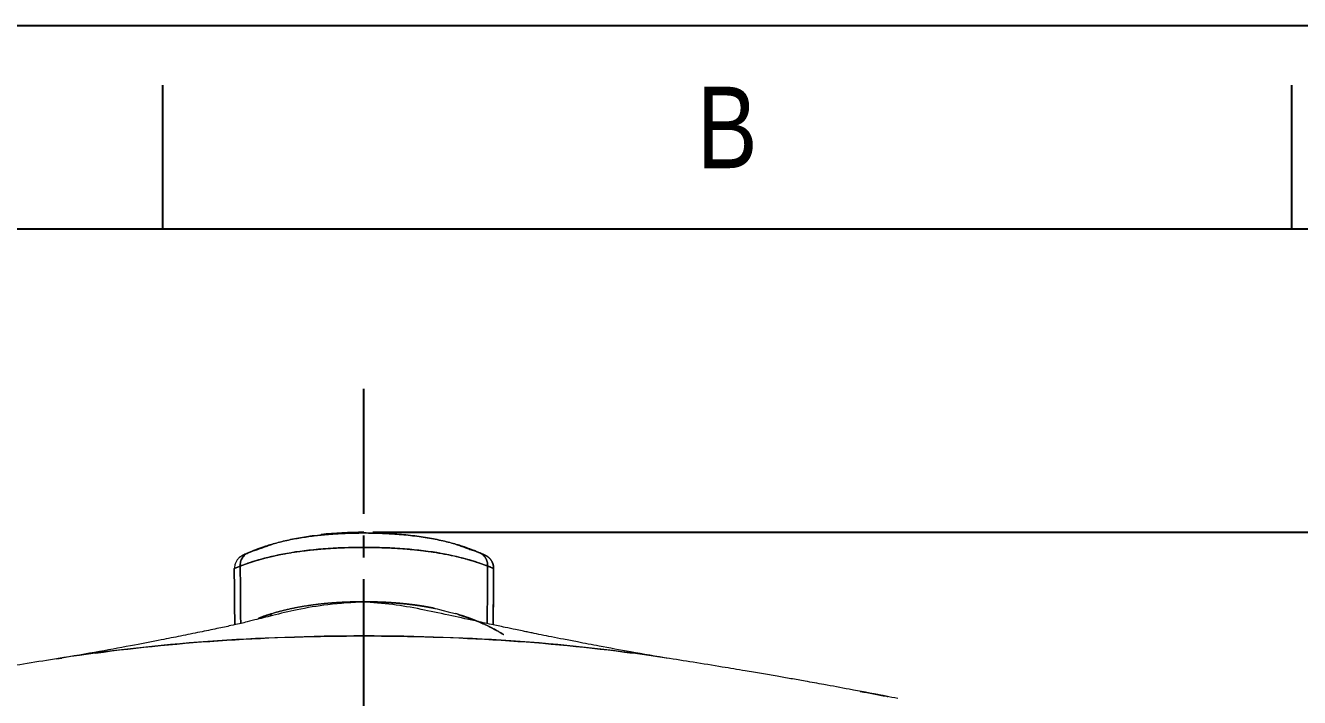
# Model space of a CAD drawing. Header units: inches. Extents: x 1105 to 1525, y -292 to 302.
# Drawn here: x 1187.7 to 1276.1, y 255.6 to 302.2 of the extents above; entities that cross this region are included whole.
import ezdxf

# ---------------------------------------------------------------- set-up
doc = ezdxf.new("R2010")
doc.units = ezdxf.units.IN
doc.header["$LTSCALE"] = 2.42
doc.header["$MEASUREMENT"] = 0
doc.header["$PDMODE"] = 3
doc.header["$PDSIZE"] = 0.3125
doc.linetypes.add('CENTER2', pattern=[1.125, 0.75, -0.125, 0.125, -0.125])
doc.layers.get('0').update_dxf_attribs({"linetype": 'CONTINUOUS'})
doc.layers.get('Defpoints').update_dxf_attribs({"linetype": 'CONTINUOUS'})
doc.layers.add('CENTER', color=1, linetype='CENTER2')
doc.layers.add('FORM', color=7, linetype='CONTINUOUS')
doc.layers.add('DIM', color=3, linetype='CONTINUOUS', lineweight=18)
doc.styles.get("Standard").update_dxf_attribs({"font": 'arial.ttf', "width": 0.8})
doc.dimstyles.new('ISO-25', dxfattribs={"dimtxt": 5, "dimasz": 2.5, "dimexe": 1.25, "dimexo": 0.625, "dimgap": 2, "dimtad": 1, "dimtih": 1, "dimtoh": 1, "dimdec": 1, "dimdsep": 46, "dimtxsty": 'Standard', "dimcen": 0, "dimclrd": 3, "dimclre": 3, "dimclrt": 4, "dimadec": 0, "dimazin": 0, "dimtfac": 1, "dimtdec": 1, "dimtmove": 0, "dimatfit": 3, "dimfxl": 1, "dimarcsym": 0})

# ---------------------------------------------------------------- blocks, each defined once
blk = doc.blocks.new('*D2')
at = {"layer": 'Defpoints', "color": 0, "transparency": 16777216}
for p in [(1211.2, 267.02), (1309.638, 267.02), (1211.2, 196.619)]:
    blk.add_point(p, dxfattribs=at)
at = {"layer": 'DIM', "color": 3, "lineweight": -2, "transparency": 16777216}
for p, q in [((1211.825, 267.02), (1310.888, 267.02)), ((1309.638, 262.02), (1309.638, 236.372)), ((1309.638, 201.619), (1309.638, 227.267)), ((1211.825, 196.619), (1310.888, 196.619))]:
    blk.add_line(p, q, dxfattribs=at)
at = {"layer": 'DIM', "color": 3, "transparency": 16777216}
for points in [[(1308.805, 262.02), (1310.472, 262.02), (1309.638, 267.02)], [(1308.805, 201.619), (1310.472, 201.619), (1309.638, 196.619)]]:
    blk.add_solid(points, dxfattribs=at)
at = {"layer": 'DIM', "color": 4, "transparency": 16777216, "insert": (1309.638, 231.819), "char_height": 5, "attachment_point": 5}
blk.add_mtext('70.4', dxfattribs=at)

msp = doc.modelspace()

# ---------------------------------------------------------------- linework, layer by layer
at = {"linetype": 'Continuous', "lineweight": 18}
for p, q in [((1202.209, 264.513), (1202.201, 264.51)), ((1202.201, 264.51), (1202.205, 264.512)), ((1220.196, 264.512), (1220.201, 264.509)), ((1220.201, 264.509), (1220.196, 264.512))]:
    msp.add_line(p, q, dxfattribs=at)
for points, degree in [([(1211.2, 267.02), (1210.159, 267.02), (1209.168, 266.968), (1208.228, 266.863)], 3), ([(1203.601, 265.744), (1204.89, 266.207)], 1), ([(1204.694, 266.149), (1204.663, 266.138)], 1), ([(1217.51, 266.208), (1218.8, 265.744)], 1), ([(1217.585, 266.186), (1217.684, 266.157), (1217.782, 266.126), (1217.879, 266.095)], 3), ([(1217.738, 266.139), (1217.706, 266.149)], 1), ([(1203.113, 265.557), (1202.528, 265.28), (1202.544, 265.261)], 2), ([(1202.771, 265.412), (1202.771, 265.413), (1202.788, 265.421)], 2), ([(1204.347, 266.038), (1203.943, 265.904), (1203.552, 265.756), (1203.175, 265.593)], 3), ([(1203.175, 265.594), (1203.324, 265.658), (1203.476, 265.72), (1203.63, 265.78)], 3), ([(1218.516, 265.876), (1218.363, 265.933), (1218.209, 265.987), (1218.052, 266.039)], 3), ([(1202.615, 264.675), (1202.342, 264.571), (1202.201, 264.509), (1202.201, 264.51)], 3), ([(1202.235, 260.6), (1202.223, 261.903), (1202.212, 263.206), (1202.201, 264.51)], 3), ([(1202.201, 264.51), (1202.212, 263.206), (1202.223, 261.903), (1202.235, 260.6)], 3), ([(1202.574, 264.659), (1202.612, 264.674), (1202.652, 264.689), (1202.695, 264.705)], 3), ([(1202.615, 264.675), (1202.626, 263.348), (1202.637, 262.021), (1202.648, 260.694)], 3), ([(1202.648, 260.694), (1202.637, 262.021), (1202.626, 263.348), (1202.615, 264.675)], 3), ([(1219.704, 264.706), (1219.818, 264.663), (1219.913, 264.626), (1219.988, 264.596)], 3), ([(1219.751, 260.685), (1219.762, 262.015), (1219.773, 263.345), (1219.784, 264.675)], 3), ([(1219.784, 264.675), (1219.773, 263.345), (1219.762, 262.015), (1219.751, 260.685)], 3), ([(1220.201, 264.509), (1220.201, 264.509), (1220.059, 264.571), (1219.784, 264.675)], 3), ([(1220.187, 264.656), (1220.166, 264.816), (1220.089, 264.968)], 2), ([(1220.166, 260.596), (1220.201, 264.541)], 1), ([(1220.201, 264.509), (1220.189, 263.205), (1220.178, 261.9), (1220.166, 260.596)], 3), ([(1204.696, 261.312), (1204.396, 261.207), (1204.119, 261.104), (1203.864, 261.002)], 3), ([(1204.621, 261.31), (1204.375, 261.233), (1204.13, 261.15), (1203.888, 261.061)], 3), ([(1204.877, 261.388), (1204.791, 261.362), (1204.706, 261.337), (1204.621, 261.31)], 3), ([(1217.78, 261.31), (1217.696, 261.336), (1217.611, 261.362), (1217.525, 261.387)], 3), ([(1218.797, 260.897), (1218.479, 261.032), (1218.122, 261.166), (1217.725, 261.304)], 3), ([(1218.724, 260.981), (1218.413, 261.101), (1218.098, 261.21), (1217.78, 261.31)], 3), ([(1211.201, 259.822), (1203.754, 259.822), (1196.766, 259.313), (1190.236, 258.294)], 3), ([(1192.574, 258.635), (1198.497, 259.436), (1204.715, 259.822), (1211.201, 259.822)], 3), ([(1211.201, 259.822), (1217.686, 259.822), (1223.904, 259.436), (1229.826, 258.635)], 3), ([(1232.194, 258.29), (1225.656, 259.311), (1218.658, 259.822), (1211.201, 259.822)], 3), ([(1189.876, 258.238), (1189.995, 258.257), (1190.116, 258.276), (1190.236, 258.294)], 3), ([(1248.236, 255.485), (1247.699, 255.592), (1247.156, 255.696), (1246.607, 255.799)], 3)]:
    msp.add_open_spline(points, degree=degree, dxfattribs=at)
for points, knots in [([(1203.175, 265.593), (1203.179, 265.595), (1203.188, 265.599), (1203.202, 265.605), (1203.216, 265.611), (1203.23, 265.617), (1203.245, 265.623), (1203.26, 265.63), (1203.275, 265.636), (1203.29, 265.642), (1203.306, 265.649), (1203.321, 265.656), (1203.337, 265.662), (1203.353, 265.669), (1203.37, 265.676), (1203.387, 265.683), (1203.404, 265.69), (1203.421, 265.697), (1203.438, 265.704), (1203.456, 265.711), (1203.474, 265.718), (1203.492, 265.726), (1203.51, 265.733), (1203.529, 265.741), (1203.548, 265.748), (1203.567, 265.756), (1203.587, 265.763), (1203.606, 265.771), (1203.626, 265.779), (1203.646, 265.787), (1203.667, 265.795), (1203.688, 265.803), (1203.709, 265.811), (1203.73, 265.819), (1203.751, 265.827), (1203.773, 265.836), (1203.795, 265.844), (1203.818, 265.852), (1203.84, 265.861), (1203.863, 265.869), (1203.886, 265.878), (1203.909, 265.886), (1203.933, 265.895), (1203.957, 265.904), (1203.981, 265.912), (1204.006, 265.921), (1204.031, 265.93), (1204.056, 265.939), (1204.081, 265.948), (1204.107, 265.957), (1204.132, 265.966), (1204.159, 265.975), (1204.185, 265.984), (1204.212, 265.993), (1204.239, 266.002), (1204.266, 266.012), (1204.294, 266.021), (1204.322, 266.03), (1204.35, 266.039), (1204.497, 266.088), (1204.777, 266.175), (1205.222, 266.3), (1205.711, 266.421), (1206.204, 266.526), (1206.685, 266.616), (1207.142, 266.69), (1207.613, 266.756), (1208.098, 266.813), (1208.459, 266.848), (1208.687, 266.868), (1208.776, 266.875), (1208.865, 266.882), (1208.954, 266.889), (1209.043, 266.895), (1209.132, 266.901), (1209.221, 266.907), (1209.311, 266.913), (1209.4, 266.918), (1209.49, 266.923), (1209.579, 266.928), (1209.669, 266.932), (1209.759, 266.936), (1209.849, 266.94), (1209.939, 266.944), (1210.028, 266.947), (1210.118, 266.95), (1210.208, 266.953), (1210.299, 266.956), (1210.389, 266.958), (1210.479, 266.96), (1210.569, 266.962), (1210.659, 266.963), (1210.749, 266.965), (1210.839, 266.966), (1210.93, 266.967), (1211.02, 266.967), (1211.11, 266.968), (1211.17, 266.968), (1211.2, 266.968)], [0, 0, 0, 0, 0.004021, 0.008047, 0.012079, 0.016117, 0.020161, 0.02421, 0.028266, 0.032328, 0.036396, 0.04047, 0.044552, 0.04864, 0.052735, 0.056837, 0.060946, 0.065063, 0.069187, 0.073319, 0.077458, 0.081605, 0.085761, 0.089924, 0.094096, 0.098276, 0.102465, 0.106663, 0.11087, 0.115086, 0.119311, 0.123545, 0.127789, 0.132043, 0.136306, 0.14058, 0.144863, 0.149157, 0.153461, 0.157776, 0.162102, 0.166439, 0.170787, 0.175146, 0.179516, 0.183898, 0.188292, 0.192698, 0.197116, 0.201547, 0.205989, 0.210445, 0.214913, 0.219394, 0.223888, 0.228396, 0.232917, 0.237451, 0.242, 0.246563, 0.30782, 0.369685, 0.432633, 0.497175, 0.548016, 0.598413, 0.648577, 0.69872, 0.749048, 0.757895, 0.766721, 0.775527, 0.784314, 0.793082, 0.801833, 0.810566, 0.819284, 0.827986, 0.836674, 0.845349, 0.85401, 0.862659, 0.871297, 0.879924, 0.888541, 0.897149, 0.905749, 0.914341, 0.922926, 0.931505, 0.940078, 0.948647, 0.957212, 0.965773, 0.974332, 0.982889, 0.991445, 1, 1, 1, 1]), ([(1211.2, 266.968), (1210.761, 266.968), (1210.32, 266.959), (1209.667, 266.933), (1209.45, 266.922), (1209.021, 266.894), (1208.596, 266.863), (1208.181, 266.821), (1207.773, 266.775), (1207.572, 266.75), (1206.982, 266.668), (1206.604, 266.604), (1205.889, 266.462), (1205.552, 266.384), (1204.927, 266.22), (1204.639, 266.134), (1204.118, 265.964), (1203.885, 265.879), (1203.482, 265.723), (1203.311, 265.652), (1203.175, 265.594)], [0, 0, 0, 0, 0.125, 0.125, 0.1875, 0.1875, 0.25, 0.3125, 0.3125, 0.375, 0.375, 0.5, 0.5, 0.625, 0.625, 0.75, 0.75, 0.875, 0.875, 1, 1, 1, 1]), ([(1206.364, 266.572), (1206.522, 266.604), (1206.847, 266.666), (1207.179, 266.721), (1207.461, 266.764), (1207.573, 266.78), (1207.686, 266.796)], [0, 0, 0, 0, 0.368737, 0.750453, 0.750453, 1, 1, 1, 1]), ([(1211.2, 266.968), (1211.216, 266.968), (1211.246, 266.968), (1211.291, 266.968), (1211.336, 266.967), (1211.381, 266.967), (1211.426, 266.967), (1211.471, 266.967), (1211.516, 266.966), (1211.561, 266.966), (1211.606, 266.965), (1211.652, 266.965), (1211.697, 266.964), (1211.742, 266.963), (1211.787, 266.963), (1211.832, 266.962), (1211.877, 266.961), (1211.922, 266.96), (1211.967, 266.959), (1212.012, 266.958), (1212.057, 266.957), (1212.102, 266.956), (1212.147, 266.954), (1212.192, 266.953), (1212.237, 266.952), (1212.282, 266.95), (1212.327, 266.949), (1212.372, 266.947), (1212.417, 266.945), (1212.462, 266.944), (1212.507, 266.942), (1212.552, 266.94), (1212.597, 266.938), (1212.641, 266.936), (1212.686, 266.934), (1212.731, 266.932), (1212.776, 266.93), (1212.821, 266.928), (1212.866, 266.925), (1212.91, 266.923), (1212.955, 266.92), (1213, 266.918), (1213.045, 266.915), (1213.089, 266.913), (1213.134, 266.91), (1213.179, 266.907), (1213.223, 266.904), (1213.268, 266.901), (1213.313, 266.898), (1213.357, 266.895), (1213.402, 266.892), (1213.446, 266.889), (1213.491, 266.886), (1213.535, 266.882), (1213.58, 266.879), (1213.624, 266.875), (1213.669, 266.872), (1213.713, 266.868), (1213.757, 266.864), (1213.997, 266.844), (1214.425, 266.801), (1215.025, 266.725), (1215.604, 266.636), (1216.16, 266.534), (1216.687, 266.421), (1217.176, 266.3), (1217.622, 266.176), (1217.911, 266.086), (1218.073, 266.032), (1218.125, 266.015), (1218.177, 265.997), (1218.227, 265.98), (1218.276, 265.963), (1218.324, 265.947), (1218.371, 265.93), (1218.417, 265.913), (1218.462, 265.897), (1218.506, 265.881), (1218.549, 265.865), (1218.592, 265.849), (1218.633, 265.834), (1218.673, 265.818), (1218.713, 265.803), (1218.751, 265.788), (1218.789, 265.773), (1218.826, 265.759), (1218.862, 265.745), (1218.897, 265.731), (1218.931, 265.717), (1218.964, 265.703), (1218.996, 265.69), (1219.028, 265.677), (1219.059, 265.664), (1219.088, 265.652), (1219.117, 265.64), (1219.145, 265.628), (1219.173, 265.616), (1219.199, 265.605), (1219.216, 265.598), (1219.225, 265.594)], [0, 0, 0, 0, 0.004278, 0.008556, 0.012834, 0.017113, 0.021392, 0.025671, 0.02995, 0.03423, 0.038511, 0.042792, 0.047075, 0.051358, 0.055642, 0.059927, 0.064214, 0.068501, 0.07279, 0.077081, 0.081373, 0.085666, 0.089962, 0.094259, 0.098558, 0.102859, 0.107162, 0.111467, 0.115775, 0.120085, 0.124397, 0.128712, 0.133029, 0.13735, 0.141673, 0.145999, 0.150328, 0.15466, 0.158996, 0.163334, 0.167676, 0.172022, 0.176371, 0.180724, 0.185081, 0.189442, 0.193806, 0.198175, 0.202548, 0.206925, 0.211307, 0.215693, 0.220084, 0.224479, 0.22888, 0.233285, 0.237695, 0.24211, 0.246531, 0.250956, 0.313801, 0.376454, 0.43932, 0.502813, 0.567327, 0.630268, 0.692145, 0.753434, 0.761957, 0.770432, 0.778859, 0.78724, 0.795576, 0.803868, 0.812118, 0.820326, 0.828494, 0.836622, 0.844712, 0.852764, 0.860781, 0.868762, 0.876709, 0.884622, 0.892504, 0.900354, 0.908174, 0.915965, 0.923728, 0.931463, 0.939172, 0.946855, 0.954514, 0.962149, 0.969761, 0.977352, 0.984921, 0.99247, 1, 1, 1, 1]), ([(1219.225, 265.594), (1219.156, 265.623), (1219.08, 265.656), (1218.909, 265.726), (1218.816, 265.763), (1218.514, 265.88), (1218.281, 265.964), (1217.76, 266.135), (1217.471, 266.22), (1216.846, 266.384), (1216.51, 266.462), (1215.795, 266.604), (1215.418, 266.668), (1214.828, 266.75), (1214.627, 266.776), (1214.219, 266.821), (1213.804, 266.863), (1213.379, 266.894), (1212.95, 266.922), (1212.734, 266.933), (1212.08, 266.959), (1211.64, 266.968), (1211.2, 266.968)], [0, 0, 0, 0, 0.0625, 0.0625, 0.125, 0.125, 0.25, 0.25, 0.375, 0.375, 0.5, 0.5, 0.625, 0.625, 0.6875, 0.6875, 0.75, 0.8125, 0.8125, 0.875, 0.875, 1, 1, 1, 1]), ([(1202.565, 265.275), (1202.508, 265.226), (1202.407, 265.119), (1202.293, 264.927), (1202.224, 264.719), (1202.209, 264.577), (1202.209, 264.506)], [0, 0, 0, 0, 0.252633, 0.507317, 0.758202, 1, 1, 1, 1]), ([(1203.023, 265.51), (1202.995, 265.491), (1202.969, 265.471), (1202.907, 265.418), (1202.873, 265.384), (1202.811, 265.31), (1202.782, 265.27), (1202.731, 265.187), (1202.709, 265.143), (1202.671, 265.052), (1202.656, 265.005), (1202.632, 264.911), (1202.624, 264.863), (1202.615, 264.768), (1202.614, 264.721), (1202.615, 264.675)], [0, 0, 0, 0, 0.107192, 0.107192, 0.255994, 0.255994, 0.404795, 0.404795, 0.553596, 0.553596, 0.702397, 0.702397, 0.851199, 0.851199, 1, 1, 1, 1]), ([(1202.615, 264.675), (1202.614, 264.721), (1202.615, 264.768), (1202.624, 264.863), (1202.632, 264.911), (1202.656, 265.005), (1202.671, 265.052), (1202.709, 265.143), (1202.731, 265.187), (1202.782, 265.27), (1202.811, 265.31), (1202.852, 265.359), (1202.862, 265.37), (1202.872, 265.381)], [0, 0, 0, 0, 0.188151, 0.188151, 0.376302, 0.376302, 0.564453, 0.564453, 0.752604, 0.752604, 0.940755, 0.940755, 1, 1, 1, 1]), ([(1211.2, 265.968), (1210.242, 265.968), (1208.324, 265.902), (1205.758, 265.58), (1203.755, 265.095), (1202.901, 264.784), (1202.615, 264.675)], [0, 0, 0, 0, 0.25, 0.5, 0.75, 1, 1, 1, 1]), ([(1203.175, 265.594), (1203.082, 265.554), (1203.005, 265.519), (1202.883, 265.464), (1202.838, 265.444), (1202.783, 265.418), (1202.773, 265.413), (1202.782, 265.418), (1202.792, 265.422), (1202.806, 265.429)], [0, 0, 0, 0, 0.280072, 0.280072, 0.560145, 0.560145, 0.840217, 0.840217, 1, 1, 1, 1]), ([(1202.905, 265.475), (1202.937, 265.489), (1202.975, 265.506), (1203.061, 265.544), (1203.11, 265.566), (1203.165, 265.589)], [0, 0, 0, 0, 0.501263, 0.501263, 1, 1, 1, 1]), ([(1203.834, 265.858), (1203.898, 265.881), (1203.962, 265.905), (1204.149, 265.972), (1204.273, 266.014), (1204.398, 266.055)], [0, 0, 0, 0, 0.344889, 0.344889, 1, 1, 1, 1]), ([(1219.784, 264.675), (1219.498, 264.784), (1218.644, 265.096), (1216.641, 265.58), (1214.075, 265.902), (1212.159, 265.968), (1211.2, 265.968)], [0, 0, 0, 0, 0.250004, 0.500002, 0.750001, 1, 1, 1, 1]), ([(1218.093, 266.025), (1218.187, 265.994), (1218.28, 265.961), (1218.421, 265.911), (1218.469, 265.894), (1218.516, 265.876)], [0, 0, 0, 0, 0.658467, 0.658467, 1, 1, 1, 1]), ([(1219.215, 265.599), (1219.295, 265.564), (1219.365, 265.534), (1219.489, 265.478), (1219.539, 265.455), (1219.607, 265.423), (1219.624, 265.415), (1219.624, 265.415)], [0, 0, 0, 0, 0.299842, 0.299842, 0.649921, 0.649921, 1, 1, 1, 1]), ([(1219.225, 265.594), (1219.265, 265.577), (1219.305, 265.556), (1219.383, 265.508), (1219.421, 265.48), (1219.493, 265.418), (1219.526, 265.384), (1219.589, 265.311), (1219.618, 265.271), (1219.669, 265.187), (1219.691, 265.143), (1219.728, 265.052), (1219.744, 265.006), (1219.767, 264.911), (1219.775, 264.863), (1219.785, 264.769), (1219.786, 264.721), (1219.784, 264.675)], [0, 0, 0, 0, 0.125, 0.125, 0.25, 0.25, 0.375, 0.375, 0.5, 0.5, 0.625, 0.625, 0.75, 0.75, 0.875, 0.875, 1, 1, 1, 1]), ([(1219.225, 265.594), (1219.23, 265.592), (1219.239, 265.588), (1219.252, 265.582), (1219.266, 265.577), (1219.279, 265.571), (1219.292, 265.565), (1219.304, 265.56), (1219.316, 265.555), (1219.328, 265.549), (1219.34, 265.544), (1219.352, 265.539), (1219.363, 265.534), (1219.374, 265.529), (1219.385, 265.524), (1219.396, 265.52), (1219.406, 265.515), (1219.416, 265.51), (1219.426, 265.506), (1219.436, 265.502), (1219.445, 265.498), (1219.454, 265.493), (1219.463, 265.489), (1219.472, 265.485), (1219.48, 265.482), (1219.488, 265.478), (1219.496, 265.474), (1219.504, 265.471), (1219.511, 265.467), (1219.518, 265.464), (1219.525, 265.461), (1219.532, 265.458), (1219.538, 265.455), (1219.545, 265.452), (1219.551, 265.449), (1219.557, 265.447), (1219.562, 265.444), (1219.567, 265.442), (1219.572, 265.439), (1219.577, 265.437), (1219.582, 265.435), (1219.586, 265.433), (1219.59, 265.431), (1219.594, 265.429), (1219.598, 265.428), (1219.601, 265.426), (1219.604, 265.425), (1219.607, 265.423), (1219.61, 265.422), (1219.612, 265.421), (1219.615, 265.42), (1219.617, 265.419), (1219.618, 265.418), (1219.62, 265.417), (1219.621, 265.417), (1219.622, 265.416), (1219.623, 265.416), (1219.624, 265.416), (1219.624, 265.415), (1219.624, 265.415), (1219.624, 265.415)], [0, 0, 0, 0, 0.017815, 0.035598, 0.053349, 0.071069, 0.088758, 0.106418, 0.124048, 0.141651, 0.159225, 0.176772, 0.194293, 0.211787, 0.229257, 0.246702, 0.264123, 0.281521, 0.298897, 0.31625, 0.333583, 0.350894, 0.368186, 0.385459, 0.402713, 0.419949, 0.437168, 0.45437, 0.471556, 0.488727, 0.505883, 0.523025, 0.540154, 0.55727, 0.574374, 0.591467, 0.608549, 0.625621, 0.642684, 0.659738, 0.676784, 0.693823, 0.710854, 0.72788, 0.7449, 0.761916, 0.778927, 0.795935, 0.81294, 0.829943, 0.846945, 0.863946, 0.880946, 0.897947, 0.914949, 0.931953, 0.94896, 0.965969, 0.982982, 1, 1, 1, 1]), ([(1219.784, 264.675), (1219.786, 264.721), (1219.785, 264.769), (1219.775, 264.863), (1219.767, 264.911), (1219.744, 265.006), (1219.728, 265.052), (1219.691, 265.143), (1219.669, 265.187), (1219.618, 265.271), (1219.589, 265.311), (1219.526, 265.384), (1219.493, 265.418), (1219.421, 265.48), (1219.383, 265.508), (1219.305, 265.556), (1219.265, 265.577), (1219.225, 265.594)], [0, 0, 0, 0, 0.125, 0.125, 0.25, 0.25, 0.375, 0.375, 0.5, 0.5, 0.625, 0.625, 0.75, 0.75, 0.875, 0.875, 1, 1, 1, 1]), ([(1211.275, 262.169), (1210.392, 262.15), (1208.783, 262.042), (1206.643, 261.672), (1204.95, 261.271), (1203.651, 260.936), (1202.954, 260.765), (1202.62, 260.686), (1201.971, 260.539), (1201.031, 260.338), (1199.761, 260.074), (1198.502, 259.82), (1197.019, 259.527), (1195.176, 259.17), (1192.817, 258.728), (1190.987, 258.42), (1189.996, 258.259)], [0, 0, 0, 0, 0.119677, 0.22465, 0.313849, 0.38642, 0.442232, 0.488845, 0.533176, 0.582972, 0.634123, 0.691031, 0.746552, 0.818039, 0.905188, 1, 1, 1, 1]), ([(1211.201, 262.194), (1211.185, 262.194), (1211.155, 262.194), (1211.109, 262.194), (1211.063, 262.194), (1211.017, 262.194), (1210.972, 262.194), (1210.926, 262.193), (1210.88, 262.193), (1210.834, 262.192), (1210.789, 262.192), (1210.743, 262.191), (1210.697, 262.19), (1210.652, 262.19), (1210.606, 262.189), (1210.561, 262.188), (1210.515, 262.187), (1210.469, 262.186), (1210.424, 262.185), (1210.378, 262.184), (1210.333, 262.182), (1210.287, 262.181), (1210.242, 262.18), (1210.197, 262.178), (1210.151, 262.177), (1210.106, 262.175), (1210.061, 262.173), (1210.015, 262.172), (1209.97, 262.17), (1209.925, 262.168), (1209.879, 262.166), (1209.834, 262.164), (1209.789, 262.162), (1209.744, 262.16), (1209.699, 262.157), (1209.654, 262.155), (1209.609, 262.153), (1209.564, 262.15), (1209.519, 262.148), (1209.474, 262.145), (1209.429, 262.142), (1209.384, 262.139), (1209.339, 262.137), (1209.294, 262.134), (1209.249, 262.131), (1209.205, 262.128), (1209.16, 262.124), (1209.115, 262.121), (1209.071, 262.118), (1209.026, 262.115), (1208.982, 262.111), (1208.937, 262.108), (1208.893, 262.104), (1208.848, 262.1), (1208.804, 262.097), (1208.759, 262.093), (1208.715, 262.089), (1208.671, 262.085), (1208.627, 262.081), (1208.582, 262.077), (1208.538, 262.072), (1208.494, 262.068), (1208.45, 262.064), (1208.406, 262.059), (1208.362, 262.055), (1208.318, 262.05), (1208.274, 262.046), (1208.231, 262.041), (1208.187, 262.036), (1208.143, 262.031), (1208.099, 262.026), (1208.056, 262.021), (1208.012, 262.016), (1207.969, 262.011), (1207.925, 262.005), (1207.882, 262), (1207.838, 261.994), (1207.795, 261.989), (1207.752, 261.983), (1207.709, 261.978), (1207.665, 261.972), (1207.622, 261.966), (1207.579, 261.96), (1207.536, 261.954), (1207.493, 261.948), (1207.45, 261.942), (1207.392, 261.933), (1207.319, 261.922), (1207.23, 261.908), (1207.142, 261.895), (1207.054, 261.88), (1206.967, 261.866), (1206.88, 261.851), (1206.794, 261.836), (1206.708, 261.82), (1206.623, 261.804), (1206.538, 261.788), (1206.454, 261.772), (1206.37, 261.755), (1206.287, 261.738), (1206.205, 261.721), (1206.122, 261.704), (1206.041, 261.686), (1205.959, 261.668), (1205.879, 261.65), (1205.799, 261.631), (1205.719, 261.612), (1205.64, 261.593), (1205.561, 261.573), (1205.483, 261.554), (1205.405, 261.534), (1205.328, 261.514), (1205.252, 261.493), (1205.176, 261.473), (1205.1, 261.452), (1205.025, 261.431), (1204.95, 261.409), (1204.901, 261.395), (1204.877, 261.388)], [0, 0, 0, 0, 0.006598, 0.013195, 0.01979, 0.026384, 0.032976, 0.039567, 0.046157, 0.052746, 0.059333, 0.06592, 0.072505, 0.07909, 0.085674, 0.092257, 0.09884, 0.105421, 0.112003, 0.118583, 0.125164, 0.131744, 0.138324, 0.144903, 0.151483, 0.158062, 0.164642, 0.171221, 0.177801, 0.184382, 0.190962, 0.197543, 0.204125, 0.210707, 0.21729, 0.223874, 0.230459, 0.237044, 0.243631, 0.250219, 0.256808, 0.263398, 0.26999, 0.276584, 0.283179, 0.289775, 0.296374, 0.302974, 0.309577, 0.316181, 0.322788, 0.329397, 0.336008, 0.342622, 0.349238, 0.355857, 0.362479, 0.369104, 0.375731, 0.382362, 0.388996, 0.395633, 0.402273, 0.408917, 0.415565, 0.422216, 0.428871, 0.43553, 0.442193, 0.44886, 0.455532, 0.462207, 0.468887, 0.475572, 0.482261, 0.488955, 0.495654, 0.502358, 0.509067, 0.515781, 0.5225, 0.529225, 0.535955, 0.542691, 0.549433, 0.55618, 0.562934, 0.577023, 0.591103, 0.605174, 0.619238, 0.633295, 0.647346, 0.661393, 0.675436, 0.689477, 0.703516, 0.717555, 0.731595, 0.745636, 0.759681, 0.77373, 0.787784, 0.801845, 0.815913, 0.829989, 0.844076, 0.858173, 0.872282, 0.886405, 0.900542, 0.914694, 0.928864, 0.943051, 0.957257, 0.971483, 0.98573, 1, 1, 1, 1]), ([(1232.408, 258.259), (1231.475, 258.409), (1229.798, 258.692), (1227.698, 259.082), (1226.188, 259.37), (1225.104, 259.582), (1224.247, 259.751), (1223.507, 259.899), (1222.937, 260.014), (1222.507, 260.102), (1222.151, 260.176), (1221.663, 260.277), (1220.917, 260.434), (1219.969, 260.637), (1218.611, 260.932), (1216.927, 261.303), (1215.035, 261.706), (1213.112, 262.039), (1211.795, 262.147), (1211.126, 262.169)], [0, 0, 0, 0, 0.09019, 0.168037, 0.225499, 0.262278, 0.293927, 0.321353, 0.348234, 0.36391, 0.381155, 0.402898, 0.434499, 0.475859, 0.526557, 0.618995, 0.729605, 0.856926, 1, 1, 1, 1]), ([(1216.046, 261.752), (1216.037, 261.754), (1216.015, 261.758), (1215.979, 261.766), (1215.938, 261.774), (1215.897, 261.782), (1215.855, 261.79), (1215.814, 261.798), (1215.772, 261.805), (1215.731, 261.813), (1215.689, 261.821), (1215.647, 261.828), (1215.605, 261.836), (1215.563, 261.843), (1215.521, 261.851), (1215.479, 261.858), (1215.437, 261.865), (1215.394, 261.872), (1215.352, 261.879), (1215.309, 261.886), (1215.266, 261.893), (1215.223, 261.9), (1215.18, 261.907), (1215.137, 261.914), (1215.094, 261.92), (1215.05, 261.927), (1215.007, 261.933), (1214.963, 261.94), (1214.92, 261.946), (1214.876, 261.952), (1214.832, 261.958), (1214.788, 261.965), (1214.744, 261.971), (1214.7, 261.977), (1214.656, 261.982), (1214.611, 261.988), (1214.567, 261.994), (1214.522, 262), (1214.462, 262.007), (1214.386, 262.016), (1214.295, 262.027), (1214.203, 262.037), (1214.112, 262.047), (1214.02, 262.057), (1213.928, 262.066), (1213.835, 262.075), (1213.743, 262.084), (1213.65, 262.092), (1213.558, 262.1), (1213.465, 262.108), (1213.372, 262.115), (1213.279, 262.122), (1213.185, 262.128), (1213.092, 262.135), (1212.998, 262.141), (1212.904, 262.146), (1212.81, 262.152), (1212.716, 262.157), (1212.622, 262.161), (1212.528, 262.166), (1212.434, 262.17), (1212.339, 262.173), (1212.245, 262.177), (1212.15, 262.18), (1212.056, 262.183), (1211.961, 262.185), (1211.866, 262.187), (1211.771, 262.189), (1211.676, 262.191), (1211.581, 262.192), (1211.486, 262.193), (1211.391, 262.194), (1211.296, 262.194), (1211.232, 262.194), (1211.201, 262.194)], [0, 0, 0, 0, 0.006087, 0.015442, 0.024796, 0.034147, 0.043497, 0.052845, 0.062192, 0.071537, 0.080882, 0.090226, 0.099569, 0.108911, 0.118253, 0.127595, 0.136937, 0.146279, 0.155621, 0.164964, 0.174308, 0.183652, 0.192998, 0.202344, 0.211692, 0.221042, 0.230393, 0.239746, 0.249101, 0.258458, 0.267818, 0.277179, 0.286544, 0.295911, 0.305281, 0.314655, 0.324031, 0.333411, 0.342794, 0.361872, 0.380919, 0.399937, 0.418926, 0.437888, 0.456824, 0.475736, 0.494624, 0.51349, 0.532336, 0.551162, 0.569969, 0.588759, 0.607533, 0.626293, 0.645038, 0.663771, 0.682493, 0.701204, 0.719906, 0.7386, 0.757286, 0.775966, 0.794642, 0.813313, 0.831981, 0.850646, 0.869311, 0.887975, 0.906639, 0.925305, 0.943974, 0.962645, 0.98132, 1, 1, 1, 1]), ([(1211.342, 262.194), (1211.356, 262.194), (1211.386, 262.194), (1211.432, 262.194), (1211.478, 262.193), (1211.524, 262.193), (1211.57, 262.192), (1211.617, 262.192), (1211.663, 262.191), (1211.709, 262.19), (1211.756, 262.19), (1211.802, 262.189), (1211.848, 262.188), (1211.895, 262.187), (1211.941, 262.186), (1211.987, 262.185), (1212.034, 262.183), (1212.08, 262.182), (1212.126, 262.181), (1212.173, 262.179), (1212.219, 262.178), (1212.265, 262.176), (1212.312, 262.174), (1212.358, 262.173), (1212.404, 262.171), (1212.451, 262.169), (1212.497, 262.167), (1212.543, 262.165), (1212.589, 262.163), (1212.636, 262.161), (1212.682, 262.158), (1212.728, 262.156), (1212.774, 262.154), (1212.82, 262.151), (1212.866, 262.148), (1212.913, 262.146), (1212.959, 262.143), (1213.005, 262.14), (1213.051, 262.137), (1213.097, 262.134), (1213.143, 262.131), (1213.189, 262.128), (1213.234, 262.125), (1213.28, 262.122), (1213.326, 262.118), (1213.372, 262.115), (1213.418, 262.111), (1213.463, 262.108), (1213.509, 262.104), (1213.555, 262.1), (1213.6, 262.096), (1213.646, 262.092), (1213.691, 262.088), (1213.737, 262.084), (1213.782, 262.08), (1213.828, 262.076), (1213.873, 262.071), (1213.918, 262.067), (1213.963, 262.063), (1214.009, 262.058), (1214.054, 262.053), (1214.099, 262.048), (1214.144, 262.044), (1214.189, 262.039), (1214.233, 262.034), (1214.278, 262.029), (1214.323, 262.024), (1214.368, 262.018), (1214.412, 262.013), (1214.457, 262.008), (1214.501, 262.002), (1214.546, 261.997), (1214.59, 261.991), (1214.634, 261.985), (1214.679, 261.979), (1214.723, 261.973), (1214.767, 261.967), (1214.811, 261.961), (1214.855, 261.955), (1214.899, 261.949), (1214.942, 261.943), (1214.986, 261.936), (1215.03, 261.93), (1215.073, 261.923), (1215.116, 261.917), (1215.16, 261.91), (1215.203, 261.903), (1215.246, 261.897), (1215.289, 261.89), (1215.332, 261.883), (1215.375, 261.876), (1215.418, 261.868), (1215.461, 261.861), (1215.503, 261.854), (1215.546, 261.846), (1215.588, 261.839), (1215.63, 261.831), (1215.673, 261.824), (1215.715, 261.816), (1215.757, 261.808), (1215.799, 261.8), (1215.84, 261.793), (1215.882, 261.785), (1215.924, 261.776), (1215.965, 261.768), (1216.007, 261.76), (1216.048, 261.752), (1216.077, 261.746), (1216.093, 261.743), (1217.525, 261.387)], [0, 0, 0, 0, 0.008674, 0.017902, 0.027135, 0.036372, 0.045613, 0.054858, 0.064107, 0.07336, 0.082618, 0.091879, 0.101144, 0.110414, 0.119687, 0.128964, 0.138244, 0.147529, 0.156817, 0.166109, 0.175404, 0.184704, 0.194007, 0.203314, 0.212624, 0.221938, 0.231256, 0.240578, 0.249903, 0.259233, 0.268566, 0.277902, 0.287243, 0.296587, 0.305935, 0.315287, 0.324642, 0.334002, 0.343365, 0.352732, 0.362102, 0.371477, 0.380855, 0.390237, 0.399623, 0.409013, 0.418407, 0.427804, 0.437206, 0.446611, 0.45602, 0.465432, 0.474849, 0.484269, 0.493694, 0.503122, 0.512554, 0.521989, 0.531429, 0.540872, 0.550319, 0.55977, 0.569224, 0.578682, 0.588145, 0.59761, 0.60708, 0.616553, 0.626031, 0.635512, 0.644996, 0.654485, 0.663977, 0.673473, 0.682973, 0.692476, 0.701983, 0.711494, 0.721009, 0.730527, 0.74005, 0.749575, 0.759105, 0.768638, 0.778175, 0.787715, 0.797259, 0.806807, 0.816358, 0.825913, 0.835471, 0.845033, 0.854599, 0.864168, 0.87374, 0.883316, 0.892895, 0.902478, 0.912065, 0.921655, 0.931248, 0.940845, 0.950446, 0.96005, 0.969657, 0.979268, 0.988882, 0.9985, 1, 1, 1, 1]), ([(1204.229, 261.182), (1204.269, 261.195), (1204.397, 261.239), (1204.529, 261.281), (1204.621, 261.31), (1204.621, 261.31)], [0, 0, 0, 0, 0.318095, 0.999906, 1, 1, 1, 1]), ([(1204.621, 261.31), (1204.608, 261.306), (1204.582, 261.298), (1204.544, 261.285), (1204.505, 261.273), (1204.468, 261.261), (1204.43, 261.249), (1204.393, 261.237), (1204.355, 261.224), (1204.319, 261.212), (1204.282, 261.2), (1204.252, 261.19), (1204.235, 261.184), (1204.229, 261.182)], [0, 0, 0, 0, 0.096495, 0.192766, 0.288819, 0.384655, 0.48028, 0.575695, 0.670905, 0.765912, 0.860721, 0.955335, 1, 1, 1, 1]), ([(1204.799, 261.252), (1204.799, 261.252), (1204.799, 261.252), (1204.784, 261.266), (1204.769, 261.278), (1204.737, 261.298), (1204.721, 261.305), (1204.69, 261.314), (1204.675, 261.316), (1204.646, 261.316), (1204.633, 261.314), (1204.621, 261.31)], [0, 0, 0, 0, 0.000001, 0.000001, 0.250001, 0.250001, 0.500001, 0.500001, 0.75, 0.75, 1, 1, 1, 1]), ([(1219.117, 260.823), (1219.179, 260.797), (1219.313, 260.74), (1219.508, 260.653), (1219.701, 260.563), (1219.881, 260.476), (1220.047, 260.392), (1220.198, 260.314), (1220.333, 260.242), (1220.453, 260.175), (1220.559, 260.116), (1220.683, 260.044), (1220.803, 259.973), (1220.888, 259.922), (1220.912, 259.907), (1220.875, 259.929), (1220.778, 259.988), (1220.618, 260.082), (1220.395, 260.209), (1220.194, 260.316), (1220.063, 260.383), (1220.028, 260.401), (1219.993, 260.419), (1219.956, 260.438), (1219.92, 260.456), (1219.882, 260.475), (1219.844, 260.494), (1219.805, 260.513), (1219.765, 260.532), (1219.725, 260.551), (1219.684, 260.571), (1219.642, 260.59), (1219.6, 260.61), (1219.557, 260.63), (1219.513, 260.65), (1219.469, 260.67), (1219.424, 260.69), (1219.378, 260.711), (1219.331, 260.731), (1219.284, 260.752), (1219.236, 260.773), (1219.187, 260.794), (1219.138, 260.815), (1219.087, 260.836), (1219.036, 260.857), (1218.984, 260.878), (1218.932, 260.899), (1218.879, 260.921), (1218.825, 260.942), (1218.77, 260.964), (1218.714, 260.985), (1218.658, 261.007), (1218.6, 261.028), (1218.542, 261.05), (1218.483, 261.072), (1218.424, 261.093), (1218.363, 261.115), (1218.302, 261.137), (1218.24, 261.159), (1218.177, 261.18), (1218.113, 261.202), (1218.048, 261.224), (1217.992, 261.242), (1217.957, 261.253), (1217.945, 261.257)], [0, 0, 0, 0, 0.024133, 0.052603, 0.081, 0.109835, 0.138234, 0.166253, 0.193943, 0.221358, 0.248548, 0.275565, 0.331106, 0.38565, 0.43967, 0.493649, 0.548068, 0.603407, 0.660141, 0.718737, 0.724996, 0.731257, 0.737519, 0.743783, 0.75005, 0.756321, 0.762595, 0.768874, 0.775157, 0.781447, 0.787742, 0.794044, 0.800353, 0.806671, 0.812996, 0.819331, 0.825675, 0.832029, 0.838395, 0.844771, 0.85116, 0.857562, 0.863977, 0.870406, 0.87685, 0.883309, 0.889784, 0.896276, 0.902785, 0.909312, 0.915857, 0.922423, 0.929008, 0.935614, 0.942242, 0.948892, 0.955565, 0.962262, 0.968984, 0.97573, 0.982503, 0.989303, 0.99613, 1, 1, 1, 1]), ([(1217.951, 261.255), (1217.951, 261.255), (1217.963, 261.251), (1217.986, 261.244), (1218.02, 261.233), (1218.054, 261.222), (1218.087, 261.21), (1218.121, 261.199), (1218.154, 261.188), (1218.187, 261.177), (1218.219, 261.166), (1218.252, 261.154), (1218.284, 261.143), (1218.317, 261.132), (1218.349, 261.12), (1218.381, 261.109), (1218.412, 261.098), (1218.444, 261.086), (1218.475, 261.075), (1218.506, 261.063), (1218.537, 261.052), (1218.568, 261.04), (1218.599, 261.029), (1218.629, 261.017), (1218.66, 261.006), (1218.69, 260.994), (1218.72, 260.983), (1218.75, 260.972), (1218.779, 260.96), (1218.809, 260.948), (1218.838, 260.937), (1218.867, 260.925), (1218.896, 260.914), (1218.924, 260.902), (1218.953, 260.891), (1218.981, 260.879), (1219.009, 260.868), (1219.037, 260.856), (1219.065, 260.845), (1219.093, 260.834), (1219.111, 260.826), (1219.12, 260.822)], [0, 0, 0, 0, 0.001202, 0.027526, 0.053848, 0.080168, 0.106487, 0.132803, 0.159118, 0.185431, 0.211743, 0.238052, 0.264359, 0.290665, 0.316968, 0.34327, 0.36957, 0.395867, 0.422163, 0.448456, 0.474748, 0.501037, 0.527325, 0.55361, 0.579893, 0.606175, 0.632454, 0.658731, 0.685005, 0.711278, 0.737549, 0.763817, 0.790083, 0.816347, 0.842609, 0.868869, 0.895127, 0.921382, 0.947636, 0.973887, 1, 1, 1, 1]), ([(1190.251, 258.296), (1189.538, 258.185), (1188.122, 257.961), (1186.197, 257.647), (1184.61, 257.382), (1183.366, 257.17), (1182.337, 256.992), (1181.354, 256.82), (1180.275, 256.628), (1178.894, 256.379), (1177.118, 256.051), (1175.776, 255.8), (1175.024, 255.652), (1175, 255.648)], [0, 0, 0, 0, 0.142438, 0.281791, 0.380887, 0.455444, 0.526534, 0.583048, 0.648161, 0.737806, 0.8531, 0.995319, 1, 1, 1, 1]), ([(1247.363, 255.655), (1247.292, 255.669), (1246.463, 255.831), (1245.046, 256.095), (1243.271, 256.422), (1241.917, 256.666), (1240.835, 256.857), (1239.825, 257.034), (1238.772, 257.215), (1237.511, 257.429), (1235.924, 257.693), (1234.096, 257.99), (1232.801, 258.195), (1232.179, 258.291)], [0, 0, 0, 0, 0.014066, 0.162504, 0.278122, 0.362506, 0.428575, 0.491236, 0.562176, 0.638048, 0.742968, 0.876327, 1, 1, 1, 1]), ([(1245.623, 255.98), (1245.632, 255.978), (1245.641, 255.976), (1246.259, 255.865), (1246.861, 255.752), (1247.489, 255.631), (1247.521, 255.625), (1247.554, 255.619)], [0, 0, 0, 0, 0.014019, 0.014019, 0.948598, 0.948598, 1, 1, 1, 1])]:
    msp.add_open_spline(points, degree=3, knots=knots, dxfattribs=at)
for points, weights, knots in [([(1202.615, 264.675), (1202.7, 264.707), (1202.93, 264.793), (1203.4, 264.956), (1204.047, 265.153), (1204.813, 265.349), (1205.597, 265.512), (1206.436, 265.653), (1207.621, 265.811), (1209.247, 265.939), (1210.584, 265.968), (1211.2, 265.968)], [1.00000136649, 1.00000138891, 1.00000144994, 1.00000156811, 1.00000171239, 1.00000185672, 1.00000197595, 1.00000207794, 1.00000219033, 1.00000227747, 1.00000229611, 1.00000229613], [0, 0, 0, 0, 0.073713, 0.175733, 0.278137, 0.381303, 0.483469, 0.554281, 0.651517, 0.839246, 1, 1, 1, 1]), ([(1211.2, 265.968), (1211.817, 265.968), (1213.16, 265.938), (1215.051, 265.789), (1216.541, 265.567), (1217.594, 265.347), (1218.357, 265.152), (1219.005, 264.955), (1219.474, 264.792), (1219.702, 264.707), (1219.784, 264.675)], [0.999999986447, 0.999999986447, 0.999999986557, 0.999999987157, 0.999999988099, 0.999999989046, 0.999999989895, 0.999999990749, 0.999999991445, 0.999999991803, 0.999999991931], [0, 0, 0, 0, 0.160766, 0.350456, 0.518574, 0.619722, 0.721801, 0.825251, 0.928296, 1, 1, 1, 1]), ([(1219.615, 265.42), (1219.605, 265.424), (1219.557, 265.447), (1219.421, 265.509), (1219.277, 265.572), (1219.225, 265.594)], [0.999998319035, 0.999998315191, 0.999998296509, 0.999998244334, 0.99999819051, 0.999998171386], [0, 0, 0, 0, 0.286378, 0.767087, 1, 1, 1, 1]), ([(1202.201, 264.51), (1202.2, 264.509), (1202.218, 264.517), (1202.333, 264.564), (1202.513, 264.636), (1202.615, 264.675)], [0.999999998685, 0.999999998685, 0.99999999868, 0.999999998646, 0.999999998595, 0.999999998566], [0, 0, 0, 0, 0.197841, 0.624678, 1, 1, 1, 1]), ([(1219.997, 264.592), (1219.979, 264.6), (1219.897, 264.632), (1219.794, 264.672), (1219.704, 264.706)], [0.999999997947, 0.999999997939, 0.999999997904, 0.999999997861, 0.999999997825], [0, 0, 0, 0, 0.23809, 1, 1, 1, 1]), ([(1219.784, 264.675), (1219.838, 264.655), (1219.989, 264.596), (1220.136, 264.536), (1220.185, 264.516), (1220.194, 264.512)], [1.00000135838, 1.00000134418, 1.0000013042, 1.00000126415, 1.00000125039, 1.00000124781], [0, 0, 0, 0, 0.22536, 0.690579, 1, 1, 1, 1]), ([(1204.621, 261.31), (1204.669, 261.325), (1204.719, 261.312), (1204.765, 261.28), (1204.774, 261.274), (1204.782, 261.268), (1204.79, 261.26)], [1.06530746271, 1.13912401605, 1.27551630714, 1.47448433599, 1.43364240674, 1.39543712384, 1.35986848728], [0, 0, 0, 0, 0.82969, 0.82969, 0.82969, 1, 1, 1, 1])]:
    msp.add_rational_spline(points, weights, degree=3, knots=knots, dxfattribs=at)
for points, weights in [([(1220.201, 264.509), (1220.201, 264.909), (1219.986, 265.246), (1219.624, 265.415)], [0.999999997781, 0.895751469612, 0.895750911199, 0.999998322542]), ([(1219.624, 265.415), (1219.986, 265.246), (1220.201, 264.909), (1220.201, 264.509)], [0.999998322179, 0.89575091165, 0.895751470268, 0.999999998035]), ([(1202.695, 264.705), (1202.652, 264.689), (1202.612, 264.673), (1202.574, 264.659)], [0.999999997825, 0.999999997843, 0.999999997859, 0.999999997875])]:
    msp.add_rational_spline(points, weights, degree=3, dxfattribs=at)
at = {"layer": 'CENTER', "ltscale": 5}
msp.add_line((1211.2, 186.619), (1211.2, 276.968), dxfattribs=at)
at = {"layer": 'FORM'}
for p, q in [((1197.235, 288.035), (1197.235, 298.035)), ((1275.578, 288.035), (1275.578, 298.035)), ((1510.609, 288.035), (1118.891, 288.035))]:
    msp.add_line(p, q, dxfattribs=at)
msp.add_lwpolyline([(1104.75, 302.177), (1524.75, 302.177), (1524.75, -291.762), (1104.75, -291.762)], close=True, dxfattribs=at)

# ---------------------------------------------------------------- texts
at = {"layer": 'FORM', "insert": (1236.407, 295.106), "char_height": 5.657, "attachment_point": 5}
msp.add_mtext_dynamic_manual_height_columns('B', width=10, gutter_width=12.5, heights=[0], dxfattribs=at)

# ---------------------------------------------------------------- dimensions: what is measured, and where the dimension line sits
at = {"layer": 'DIM'}
dim = msp.add_linear_dim(base=(1309.638, 267.02), p1=(1211.2, 196.619), p2=(1211.2, 267.02), angle=90, dimstyle='ISO-25', override={"dimasz": 5, "dimtad": 0}, dxfattribs=at)
dim.commit()
dim.dimension.update_dxf_attribs({"geometry": '*D2', "text_midpoint": (1309.638, 231.819)})

doc.saveas('drawing.dxf')
